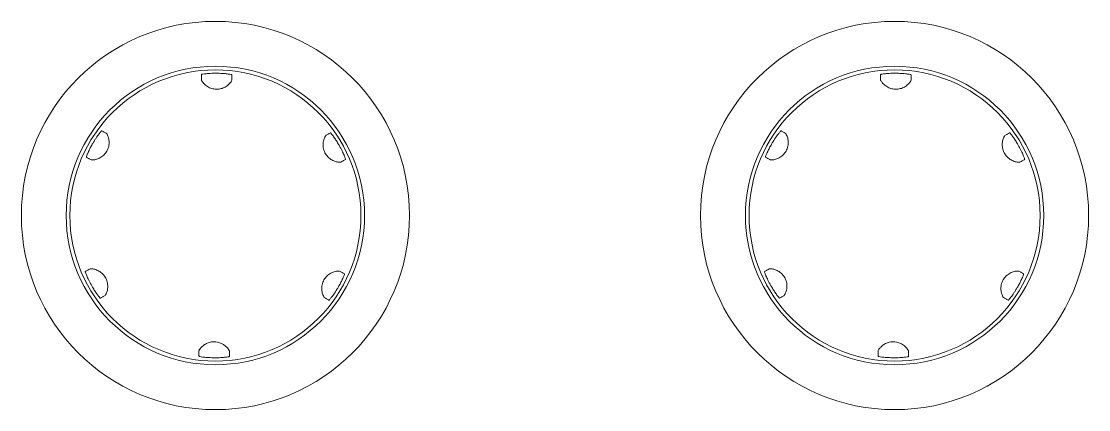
# Model space of a CAD drawing. Header units: millimetres. Extents: x 20 to 1660, y 4 to 1168.
# Drawn here: x 261.38 to 305.38, y 656.35 to 672.35 of the extents above; entities that cross this region are included whole.
import ezdxf

# ---------------------------------------------------------------- set-up
doc = ezdxf.new("R2010")
doc.units = ezdxf.units.MM
doc.header["$LTSCALE"] = 4
doc.layers.add('Visible Edges(A H Standard)', color=7, linetype='Continuous', lineweight=18)

msp = doc.modelspace()

# ---------------------------------------------------------------- linework, layer by layer
at = {"layer": 'Visible Edges(A H Standard)'}
for centre, radius in [((269.376, 664.355), 8), ((297.376, 664.355), 8), ((269.376, 664.355), 6.15), ((269.376, 664.355), 6), ((297.376, 664.355), 6.15), ((297.376, 664.355), 6)]:
    msp.add_circle(centre, radius, dxfattribs=at)
for points, knots in [([(268.799, 670.164), (268.799, 670.166), (268.807, 670.17), (268.843, 670.178), (268.877, 670.184), (268.968, 670.196), (269.024, 670.202), (269.132, 670.21), (269.178, 670.212), (269.267, 670.215), (269.307, 670.216), (269.39, 670.217), (269.433, 670.217), (269.515, 670.215), (269.556, 670.214), (269.641, 670.21), (269.685, 670.207), (269.795, 670.198), (269.857, 670.192), (269.957, 670.178), (269.994, 670.171), (270.035, 670.162), (270.045, 670.159), (270.055, 670.155), (270.056, 670.154), (270.056, 670.153)], [0.0050526, 0.0050526, 0.0050526, 0.0050526, 0.0209335, 0.0209335, 0.0421493, 0.0421493, 0.0639025, 0.0639025, 0.0788198, 0.0788198, 0.0911081, 0.0911081, 0.1036264, 0.1036264, 0.1158981, 0.1158981, 0.1294983, 0.1294983, 0.152114, 0.152114, 0.172933, 0.172933, 0.185567, 0.185567, 0.1930408, 0.1930408, 0.1930408, 0.1930408]), ([(268.8, 669.937), (268.8, 669.975), (268.8, 670.014), (268.8, 670.089), (268.799, 670.127), (268.799, 670.164)], [0, 0, 0, 0, 0.2608119, 0.2608119, 0.5174788, 0.5174788, 0.5174788, 0.5174788]), ([(270.056, 670.153), (270.056, 670.115), (270.056, 670.077), (270.056, 670.001), (270.056, 669.964), (270.055, 669.926)], [0.001464, 0.001464, 0.001464, 0.001464, 0.2608124, 0.2608124, 0.5189912, 0.5189912, 0.5189912, 0.5189912]), ([(296.799, 670.164), (296.799, 670.166), (296.807, 670.17), (296.843, 670.178), (296.877, 670.184), (296.968, 670.196), (297.024, 670.202), (297.132, 670.21), (297.178, 670.212), (297.267, 670.215), (297.307, 670.216), (297.39, 670.217), (297.433, 670.217), (297.515, 670.215), (297.556, 670.214), (297.641, 670.21), (297.685, 670.207), (297.795, 670.198), (297.857, 670.192), (297.957, 670.178), (297.994, 670.171), (298.035, 670.162), (298.045, 670.159), (298.055, 670.155), (298.056, 670.154), (298.056, 670.153)], [0.0050526, 0.0050526, 0.0050526, 0.0050526, 0.0209335, 0.0209335, 0.0421493, 0.0421493, 0.0639025, 0.0639025, 0.0788198, 0.0788198, 0.0911081, 0.0911081, 0.1036264, 0.1036264, 0.1158981, 0.1158981, 0.1294983, 0.1294983, 0.152114, 0.152114, 0.172933, 0.172933, 0.185567, 0.185567, 0.1930408, 0.1930408, 0.1930408, 0.1930408]), ([(296.8, 669.937), (296.8, 669.975), (296.8, 670.014), (296.8, 670.089), (296.799, 670.127), (296.799, 670.164)], [0, 0, 0, 0, 0.2608119, 0.2608119, 0.5174788, 0.5174788, 0.5174788, 0.5174788]), ([(298.056, 670.153), (298.056, 670.115), (298.056, 670.077), (298.056, 670.001), (298.056, 669.964), (298.055, 669.926)], [0.001464, 0.001464, 0.001464, 0.001464, 0.2608124, 0.2608124, 0.5189912, 0.5189912, 0.5189912, 0.5189912]), ([(270.055, 669.926), (270.055, 669.921), (270.044, 669.898), (270.001, 669.836), (269.973, 669.8), (269.893, 669.723), (269.844, 669.683), (269.731, 669.621), (269.674, 669.597), (269.556, 669.567), (269.498, 669.559), (269.38, 669.558), (269.321, 669.564), (269.204, 669.592), (269.147, 669.614), (269.034, 669.673), (268.983, 669.711), (268.895, 669.793), (268.861, 669.835), (268.812, 669.907), (268.8, 669.932), (268.8, 669.937)], [-0.277297, -0.277297, -0.277297, -0.277297, -0.2408031, -0.2408031, -0.2110318, -0.2110318, -0.1825766, -0.1825766, -0.1593494, -0.1593494, -0.1383563, -0.1383563, -0.1174789, -0.1174789, -0.094839, -0.094839, -0.0675962, -0.0675962, -0.0356357, -0.0356357, 0, 0, 0, 0]), ([(298.055, 669.926), (298.055, 669.921), (298.044, 669.898), (298.001, 669.836), (297.973, 669.8), (297.893, 669.723), (297.844, 669.683), (297.731, 669.621), (297.674, 669.597), (297.556, 669.567), (297.498, 669.559), (297.38, 669.558), (297.321, 669.564), (297.204, 669.592), (297.147, 669.614), (297.034, 669.673), (296.983, 669.711), (296.895, 669.793), (296.861, 669.835), (296.812, 669.907), (296.8, 669.932), (296.8, 669.937)], [-0.277297, -0.277297, -0.277297, -0.277297, -0.2408031, -0.2408031, -0.2110318, -0.2110318, -0.1825766, -0.1825766, -0.1593494, -0.1593494, -0.1383563, -0.1383563, -0.1174789, -0.1174789, -0.094839, -0.094839, -0.0675962, -0.0675962, -0.0356357, -0.0356357, 0, 0, 0, 0]), ([(264.057, 666.76), (264.055, 666.761), (264.056, 666.769), (264.066, 666.804), (264.078, 666.837), (264.114, 666.923), (264.138, 666.976), (264.189, 667.081), (264.213, 667.129), (264.254, 667.204), (264.268, 667.231), (264.295, 667.278), (264.306, 667.298), (264.329, 667.337), (264.341, 667.356), (264.366, 667.398), (264.38, 667.42), (264.415, 667.477), (264.437, 667.51), (264.505, 667.611), (264.544, 667.665), (264.606, 667.747), (264.633, 667.78), (264.668, 667.82), (264.679, 667.832), (264.691, 667.842), (264.694, 667.843), (264.695, 667.843)], [0.0050526, 0.0050526, 0.0050526, 0.0050526, 0.0209342, 0.0209342, 0.0422625, 0.0422625, 0.0644389, 0.0644389, 0.0815175, 0.0815175, 0.0906589, 0.0906589, 0.0976208, 0.0976208, 0.1042775, 0.1042775, 0.112119, 0.112119, 0.1244509, 0.1244509, 0.1504493, 0.1504493, 0.1759928, 0.1759928, 0.1945331, 0.1945331, 0.2065534, 0.2065534, 0.2065534, 0.2065534]), ([(264.891, 667.728), (264.894, 667.727), (264.9, 667.718), (264.92, 667.684), (264.932, 667.659), (264.962, 667.581), (264.979, 667.525), (264.996, 667.398), (264.997, 667.332), (264.977, 667.193), (264.957, 667.124), (264.895, 666.994), (264.856, 666.934), (264.763, 666.831), (264.711, 666.788), (264.598, 666.717), (264.539, 666.692), (264.425, 666.656), (264.372, 666.648), (264.286, 666.642), (264.258, 666.644), (264.253, 666.647)], [-0.2745814, -0.2745814, -0.2745814, -0.2745814, -0.2512857, -0.2512857, -0.2281491, -0.2281491, -0.1975121, -0.1975121, -0.170653, -0.170653, -0.1447631, -0.1447631, -0.1195712, -0.1195712, -0.0947901, -0.0947901, -0.0671927, -0.0671927, -0.0356579, -0.0356579, -0.0000154, -0.0000154, -0.0000154, -0.0000154]), ([(264.695, 667.843), (264.728, 667.823), (264.761, 667.804), (264.827, 667.766), (264.859, 667.747), (264.891, 667.728)], [0.001464, 0.001464, 0.001464, 0.001464, 0.265031, 0.265031, 0.5189911, 0.5189911, 0.5189911, 0.5189911]), ([(274.541, 666.552), (274.538, 666.551), (274.527, 666.549), (274.49, 666.55), (274.463, 666.551), (274.382, 666.563), (274.325, 666.576), (274.207, 666.624), (274.15, 666.656), (274.04, 666.741), (273.989, 666.792), (273.906, 666.91), (273.873, 666.974), (273.829, 667.106), (273.817, 667.173), (273.811, 667.307), (273.818, 667.371), (273.845, 667.49), (273.865, 667.541), (273.903, 667.619), (273.919, 667.642), (273.923, 667.645)], [-0.2748649, -0.2748649, -0.2748649, -0.2748649, -0.2520329, -0.2520329, -0.2293057, -0.2293057, -0.1983464, -0.1983464, -0.1716119, -0.1716119, -0.1456849, -0.1456849, -0.1203829, -0.1203829, -0.0954605, -0.0954605, -0.0679128, -0.0679128, -0.0356556, -0.0356556, -0.0000154, -0.0000154, -0.0000154, -0.0000154]), ([(273.923, 667.645), (273.957, 667.665), (273.99, 667.684), (274.055, 667.722), (274.087, 667.741), (274.119, 667.759)], [0, 0, 0, 0, 0.2650872, 0.2650872, 0.5174787, 0.5174787, 0.5174787, 0.5174787]), ([(274.119, 667.759), (274.121, 667.76), (274.128, 667.755), (274.153, 667.728), (274.175, 667.702), (274.232, 667.628), (274.266, 667.581), (274.331, 667.484), (274.36, 667.439), (274.406, 667.366), (274.421, 667.34), (274.449, 667.294), (274.46, 667.274), (274.483, 667.234), (274.494, 667.215), (274.517, 667.172), (274.53, 667.149), (274.561, 667.09), (274.579, 667.054), (274.633, 666.945), (274.66, 666.885), (274.7, 666.789), (274.715, 666.75), (274.732, 666.7), (274.737, 666.684), (274.739, 666.669), (274.739, 666.666), (274.738, 666.665)], [0.0050526, 0.0050526, 0.0050526, 0.0050526, 0.0209342, 0.0209342, 0.0422625, 0.0422625, 0.0644389, 0.0644389, 0.0815175, 0.0815175, 0.0906588, 0.0906588, 0.0976208, 0.0976208, 0.1042776, 0.1042776, 0.1121191, 0.1121191, 0.124451, 0.124451, 0.1504494, 0.1504494, 0.1759928, 0.1759928, 0.194533, 0.194533, 0.2065532, 0.2065532, 0.2065532, 0.2065532]), ([(292.057, 666.76), (292.055, 666.761), (292.056, 666.769), (292.066, 666.804), (292.078, 666.837), (292.114, 666.923), (292.138, 666.976), (292.189, 667.081), (292.213, 667.129), (292.254, 667.204), (292.268, 667.231), (292.295, 667.278), (292.306, 667.298), (292.329, 667.337), (292.341, 667.356), (292.366, 667.398), (292.38, 667.42), (292.415, 667.477), (292.437, 667.51), (292.505, 667.611), (292.544, 667.665), (292.606, 667.747), (292.633, 667.78), (292.668, 667.82), (292.679, 667.832), (292.691, 667.842), (292.694, 667.843), (292.695, 667.843)], [0.0050526, 0.0050526, 0.0050526, 0.0050526, 0.0209342, 0.0209342, 0.0422625, 0.0422625, 0.0644389, 0.0644389, 0.0815175, 0.0815175, 0.0906589, 0.0906589, 0.0976208, 0.0976208, 0.1042775, 0.1042775, 0.112119, 0.112119, 0.1244509, 0.1244509, 0.1504493, 0.1504493, 0.1759928, 0.1759928, 0.1945331, 0.1945331, 0.2065534, 0.2065534, 0.2065534, 0.2065534]), ([(292.891, 667.728), (292.894, 667.727), (292.9, 667.718), (292.92, 667.684), (292.932, 667.659), (292.962, 667.581), (292.979, 667.525), (292.996, 667.398), (292.997, 667.332), (292.977, 667.193), (292.957, 667.124), (292.895, 666.994), (292.856, 666.934), (292.763, 666.831), (292.711, 666.788), (292.598, 666.717), (292.539, 666.692), (292.425, 666.656), (292.372, 666.648), (292.286, 666.642), (292.258, 666.644), (292.253, 666.647)], [-0.2745814, -0.2745814, -0.2745814, -0.2745814, -0.2512857, -0.2512857, -0.2281491, -0.2281491, -0.1975121, -0.1975121, -0.170653, -0.170653, -0.1447631, -0.1447631, -0.1195712, -0.1195712, -0.0947901, -0.0947901, -0.0671927, -0.0671927, -0.0356579, -0.0356579, -0.0000154, -0.0000154, -0.0000154, -0.0000154]), ([(292.695, 667.843), (292.728, 667.823), (292.761, 667.804), (292.827, 667.766), (292.859, 667.747), (292.891, 667.728)], [0.001464, 0.001464, 0.001464, 0.001464, 0.265031, 0.265031, 0.5189911, 0.5189911, 0.5189911, 0.5189911]), ([(302.541, 666.552), (302.538, 666.551), (302.527, 666.549), (302.49, 666.55), (302.463, 666.551), (302.382, 666.563), (302.325, 666.576), (302.207, 666.624), (302.15, 666.656), (302.04, 666.741), (301.989, 666.792), (301.906, 666.91), (301.873, 666.974), (301.829, 667.106), (301.817, 667.173), (301.811, 667.307), (301.818, 667.371), (301.845, 667.49), (301.865, 667.541), (301.903, 667.619), (301.919, 667.642), (301.923, 667.645)], [-0.2748649, -0.2748649, -0.2748649, -0.2748649, -0.2520329, -0.2520329, -0.2293057, -0.2293057, -0.1983464, -0.1983464, -0.1716119, -0.1716119, -0.1456849, -0.1456849, -0.1203829, -0.1203829, -0.0954605, -0.0954605, -0.0679128, -0.0679128, -0.0356556, -0.0356556, -0.0000154, -0.0000154, -0.0000154, -0.0000154]), ([(301.923, 667.645), (301.957, 667.665), (301.99, 667.684), (302.055, 667.722), (302.087, 667.741), (302.119, 667.759)], [0, 0, 0, 0, 0.2650872, 0.2650872, 0.5174787, 0.5174787, 0.5174787, 0.5174787]), ([(302.119, 667.759), (302.121, 667.76), (302.128, 667.755), (302.153, 667.728), (302.175, 667.702), (302.232, 667.628), (302.266, 667.581), (302.331, 667.484), (302.36, 667.439), (302.406, 667.366), (302.421, 667.34), (302.449, 667.294), (302.46, 667.274), (302.483, 667.234), (302.494, 667.215), (302.517, 667.172), (302.53, 667.149), (302.561, 667.09), (302.579, 667.054), (302.633, 666.945), (302.66, 666.885), (302.7, 666.789), (302.715, 666.75), (302.732, 666.7), (302.737, 666.684), (302.739, 666.669), (302.739, 666.666), (302.738, 666.665)], [0.0050526, 0.0050526, 0.0050526, 0.0050526, 0.0209342, 0.0209342, 0.0422625, 0.0422625, 0.0644389, 0.0644389, 0.0815175, 0.0815175, 0.0906588, 0.0906588, 0.0976208, 0.0976208, 0.1042776, 0.1042776, 0.1121191, 0.1121191, 0.124451, 0.124451, 0.1504494, 0.1504494, 0.1759928, 0.1759928, 0.194533, 0.194533, 0.2065532, 0.2065532, 0.2065532, 0.2065532]), ([(264.253, 666.647), (264.22, 666.666), (264.186, 666.685), (264.121, 666.723), (264.089, 666.741), (264.057, 666.76)], [0, 0, 0, 0, 0.2650305, 0.2650305, 0.5174787, 0.5174787, 0.5174787, 0.5174787]), ([(274.738, 666.665), (274.705, 666.646), (274.671, 666.627), (274.605, 666.589), (274.573, 666.571), (274.541, 666.552)], [0.001464, 0.001464, 0.001464, 0.001464, 0.2650877, 0.2650877, 0.5189911, 0.5189911, 0.5189911, 0.5189911]), ([(292.253, 666.647), (292.22, 666.666), (292.186, 666.685), (292.121, 666.723), (292.089, 666.741), (292.057, 666.76)], [0, 0, 0, 0, 0.2650305, 0.2650305, 0.5174787, 0.5174787, 0.5174787, 0.5174787]), ([(302.738, 666.665), (302.705, 666.646), (302.671, 666.627), (302.605, 666.589), (302.573, 666.571), (302.541, 666.552)], [0.001464, 0.001464, 0.001464, 0.001464, 0.2650877, 0.2650877, 0.5189911, 0.5189911, 0.5189911, 0.5189911]), ([(264.634, 660.95), (264.632, 660.949), (264.625, 660.954), (264.6, 660.981), (264.578, 661.007), (264.521, 661.081), (264.487, 661.128), (264.422, 661.225), (264.392, 661.27), (264.347, 661.343), (264.331, 661.369), (264.304, 661.415), (264.292, 661.435), (264.27, 661.475), (264.259, 661.495), (264.236, 661.537), (264.223, 661.56), (264.192, 661.619), (264.174, 661.655), (264.12, 661.764), (264.093, 661.824), (264.053, 661.92), (264.038, 661.959), (264.021, 662.009), (264.016, 662.025), (264.013, 662.04), (264.013, 662.044), (264.015, 662.044)], [0.0050526, 0.0050526, 0.0050526, 0.0050526, 0.0209342, 0.0209342, 0.0422625, 0.0422625, 0.0644389, 0.0644389, 0.0815175, 0.0815175, 0.0906588, 0.0906588, 0.0976208, 0.0976208, 0.1042776, 0.1042776, 0.1121191, 0.1121191, 0.124451, 0.124451, 0.1504494, 0.1504494, 0.1759928, 0.1759928, 0.194533, 0.194533, 0.2065532, 0.2065532, 0.2065532, 0.2065532]), ([(264.015, 662.044), (264.048, 662.063), (264.082, 662.083), (264.147, 662.12), (264.18, 662.139), (264.212, 662.157)], [0.001464, 0.001464, 0.001464, 0.001464, 0.2650877, 0.2650877, 0.5189911, 0.5189911, 0.5189911, 0.5189911]), ([(264.212, 662.157), (264.215, 662.158), (264.225, 662.16), (264.263, 662.159), (264.29, 662.158), (264.371, 662.146), (264.428, 662.133), (264.546, 662.085), (264.603, 662.053), (264.713, 661.968), (264.763, 661.917), (264.847, 661.799), (264.879, 661.735), (264.924, 661.603), (264.935, 661.536), (264.942, 661.402), (264.934, 661.338), (264.908, 661.219), (264.888, 661.168), (264.85, 661.09), (264.834, 661.067), (264.83, 661.064)], [-0.2748649, -0.2748649, -0.2748649, -0.2748649, -0.2520329, -0.2520329, -0.2293057, -0.2293057, -0.1983464, -0.1983464, -0.1716119, -0.1716119, -0.1456849, -0.1456849, -0.1203829, -0.1203829, -0.0954605, -0.0954605, -0.0679128, -0.0679128, -0.0356556, -0.0356556, -0.0000154, -0.0000154, -0.0000154, -0.0000154]), ([(273.862, 660.981), (273.859, 660.982), (273.852, 660.992), (273.833, 661.026), (273.821, 661.05), (273.79, 661.128), (273.773, 661.184), (273.757, 661.311), (273.756, 661.377), (273.776, 661.516), (273.796, 661.585), (273.857, 661.715), (273.897, 661.775), (273.99, 661.878), (274.042, 661.921), (274.155, 661.992), (274.214, 662.017), (274.328, 662.053), (274.381, 662.061), (274.467, 662.067), (274.495, 662.065), (274.499, 662.062)], [-0.2745814, -0.2745814, -0.2745814, -0.2745814, -0.2512857, -0.2512857, -0.2281491, -0.2281491, -0.1975121, -0.1975121, -0.170653, -0.170653, -0.1447631, -0.1447631, -0.1195712, -0.1195712, -0.0947901, -0.0947901, -0.0671927, -0.0671927, -0.0356579, -0.0356579, -0.0000154, -0.0000154, -0.0000154, -0.0000154]), ([(274.696, 661.949), (274.698, 661.948), (274.697, 661.94), (274.686, 661.905), (274.675, 661.872), (274.639, 661.786), (274.615, 661.733), (274.564, 661.629), (274.54, 661.581), (274.499, 661.505), (274.484, 661.478), (274.458, 661.432), (274.446, 661.411), (274.423, 661.372), (274.412, 661.353), (274.387, 661.311), (274.373, 661.289), (274.338, 661.232), (274.316, 661.199), (274.248, 661.098), (274.209, 661.044), (274.147, 660.962), (274.12, 660.929), (274.085, 660.889), (274.074, 660.877), (274.062, 660.867), (274.059, 660.866), (274.058, 660.866)], [0.0050526, 0.0050526, 0.0050526, 0.0050526, 0.0209342, 0.0209342, 0.0422625, 0.0422625, 0.0644389, 0.0644389, 0.0815175, 0.0815175, 0.0906589, 0.0906589, 0.0976208, 0.0976208, 0.1042775, 0.1042775, 0.112119, 0.112119, 0.1244509, 0.1244509, 0.1504493, 0.1504493, 0.1759928, 0.1759928, 0.1945331, 0.1945331, 0.2065534, 0.2065534, 0.2065534, 0.2065534]), ([(274.499, 662.062), (274.533, 662.043), (274.567, 662.024), (274.632, 661.986), (274.664, 661.968), (274.696, 661.949)], [0, 0, 0, 0, 0.2650305, 0.2650305, 0.5174787, 0.5174787, 0.5174787, 0.5174787]), ([(292.634, 660.95), (292.632, 660.949), (292.625, 660.954), (292.6, 660.981), (292.578, 661.007), (292.521, 661.081), (292.487, 661.128), (292.422, 661.225), (292.392, 661.27), (292.347, 661.343), (292.331, 661.369), (292.304, 661.415), (292.292, 661.435), (292.27, 661.475), (292.259, 661.495), (292.236, 661.537), (292.223, 661.56), (292.192, 661.619), (292.174, 661.655), (292.12, 661.764), (292.093, 661.824), (292.053, 661.92), (292.038, 661.959), (292.021, 662.009), (292.016, 662.025), (292.013, 662.04), (292.013, 662.044), (292.015, 662.044)], [0.0050526, 0.0050526, 0.0050526, 0.0050526, 0.0209342, 0.0209342, 0.0422625, 0.0422625, 0.0644389, 0.0644389, 0.0815175, 0.0815175, 0.0906588, 0.0906588, 0.0976208, 0.0976208, 0.1042776, 0.1042776, 0.1121191, 0.1121191, 0.124451, 0.124451, 0.1504494, 0.1504494, 0.1759928, 0.1759928, 0.194533, 0.194533, 0.2065532, 0.2065532, 0.2065532, 0.2065532]), ([(292.015, 662.044), (292.048, 662.063), (292.082, 662.083), (292.147, 662.12), (292.18, 662.139), (292.212, 662.157)], [0.001464, 0.001464, 0.001464, 0.001464, 0.2650877, 0.2650877, 0.5189911, 0.5189911, 0.5189911, 0.5189911]), ([(292.212, 662.157), (292.215, 662.158), (292.225, 662.16), (292.263, 662.159), (292.29, 662.158), (292.371, 662.146), (292.428, 662.133), (292.546, 662.085), (292.603, 662.053), (292.713, 661.968), (292.763, 661.917), (292.847, 661.799), (292.879, 661.735), (292.924, 661.603), (292.935, 661.536), (292.942, 661.402), (292.934, 661.338), (292.908, 661.219), (292.888, 661.168), (292.85, 661.09), (292.834, 661.067), (292.83, 661.064)], [-0.2748649, -0.2748649, -0.2748649, -0.2748649, -0.2520329, -0.2520329, -0.2293057, -0.2293057, -0.1983464, -0.1983464, -0.1716119, -0.1716119, -0.1456849, -0.1456849, -0.1203829, -0.1203829, -0.0954605, -0.0954605, -0.0679128, -0.0679128, -0.0356556, -0.0356556, -0.0000154, -0.0000154, -0.0000154, -0.0000154]), ([(301.862, 660.981), (301.859, 660.982), (301.852, 660.992), (301.833, 661.026), (301.821, 661.05), (301.79, 661.128), (301.773, 661.184), (301.757, 661.311), (301.756, 661.377), (301.776, 661.516), (301.796, 661.585), (301.857, 661.715), (301.897, 661.775), (301.99, 661.878), (302.042, 661.921), (302.155, 661.992), (302.214, 662.017), (302.328, 662.053), (302.381, 662.061), (302.467, 662.067), (302.495, 662.065), (302.499, 662.062)], [-0.2745814, -0.2745814, -0.2745814, -0.2745814, -0.2512857, -0.2512857, -0.2281491, -0.2281491, -0.1975121, -0.1975121, -0.170653, -0.170653, -0.1447631, -0.1447631, -0.1195712, -0.1195712, -0.0947901, -0.0947901, -0.0671927, -0.0671927, -0.0356579, -0.0356579, -0.0000154, -0.0000154, -0.0000154, -0.0000154]), ([(302.696, 661.949), (302.698, 661.948), (302.697, 661.94), (302.686, 661.905), (302.675, 661.872), (302.639, 661.786), (302.615, 661.733), (302.564, 661.629), (302.54, 661.581), (302.499, 661.505), (302.484, 661.478), (302.458, 661.432), (302.446, 661.411), (302.423, 661.372), (302.412, 661.353), (302.387, 661.311), (302.373, 661.289), (302.338, 661.232), (302.316, 661.199), (302.248, 661.098), (302.209, 661.044), (302.147, 660.962), (302.12, 660.929), (302.085, 660.889), (302.074, 660.877), (302.062, 660.867), (302.059, 660.866), (302.058, 660.866)], [0.0050526, 0.0050526, 0.0050526, 0.0050526, 0.0209342, 0.0209342, 0.0422625, 0.0422625, 0.0644389, 0.0644389, 0.0815175, 0.0815175, 0.0906589, 0.0906589, 0.0976208, 0.0976208, 0.1042775, 0.1042775, 0.112119, 0.112119, 0.1244509, 0.1244509, 0.1504493, 0.1504493, 0.1759928, 0.1759928, 0.1945331, 0.1945331, 0.2065534, 0.2065534, 0.2065534, 0.2065534]), ([(302.499, 662.062), (302.533, 662.043), (302.567, 662.024), (302.632, 661.986), (302.664, 661.968), (302.696, 661.949)], [0, 0, 0, 0, 0.2650305, 0.2650305, 0.5174787, 0.5174787, 0.5174787, 0.5174787]), ([(264.83, 661.064), (264.796, 661.045), (264.763, 661.025), (264.697, 660.987), (264.665, 660.969), (264.634, 660.95)], [0, 0, 0, 0, 0.2650872, 0.2650872, 0.5174787, 0.5174787, 0.5174787, 0.5174787]), ([(274.058, 660.866), (274.025, 660.886), (273.991, 660.905), (273.926, 660.943), (273.894, 660.962), (273.862, 660.981)], [0.001464, 0.001464, 0.001464, 0.001464, 0.265031, 0.265031, 0.5189911, 0.5189911, 0.5189911, 0.5189911]), ([(292.83, 661.064), (292.796, 661.045), (292.763, 661.025), (292.697, 660.987), (292.665, 660.969), (292.634, 660.95)], [0, 0, 0, 0, 0.2650872, 0.2650872, 0.5174787, 0.5174787, 0.5174787, 0.5174787]), ([(302.058, 660.866), (302.025, 660.886), (301.991, 660.905), (301.926, 660.943), (301.894, 660.962), (301.862, 660.981)], [0.001464, 0.001464, 0.001464, 0.001464, 0.265031, 0.265031, 0.5189911, 0.5189911, 0.5189911, 0.5189911]), ([(268.697, 658.783), (268.697, 658.786), (268.702, 658.797), (268.723, 658.832), (268.739, 658.857), (268.788, 658.917), (268.821, 658.953), (268.905, 659.02), (268.951, 659.051), (269.052, 659.101), (269.103, 659.119), (269.197, 659.141), (269.237, 659.147), (269.315, 659.152), (269.351, 659.151), (269.429, 659.144), (269.47, 659.137), (269.564, 659.111), (269.615, 659.091), (269.721, 659.034), (269.771, 658.996), (269.859, 658.916), (269.892, 658.873), (269.941, 658.802), (269.953, 658.777), (269.953, 658.772)], [-0.2785625, -0.2785625, -0.2785625, -0.2785625, -0.2532676, -0.2532676, -0.2275298, -0.2275298, -0.2007682, -0.2007682, -0.177397, -0.177397, -0.1569657, -0.1569657, -0.1425472, -0.1425472, -0.1295459, -0.1295459, -0.1148331, -0.1148331, -0.0943326, -0.0943326, -0.0672676, -0.0672676, -0.0356234, -0.0356234, -0.0000154, -0.0000154, -0.0000154, -0.0000154]), ([(296.697, 658.783), (296.697, 658.786), (296.702, 658.797), (296.723, 658.832), (296.739, 658.857), (296.788, 658.917), (296.821, 658.953), (296.905, 659.02), (296.951, 659.051), (297.052, 659.101), (297.103, 659.119), (297.197, 659.141), (297.237, 659.147), (297.315, 659.152), (297.351, 659.151), (297.429, 659.144), (297.47, 659.137), (297.564, 659.111), (297.615, 659.091), (297.721, 659.034), (297.771, 658.996), (297.859, 658.916), (297.892, 658.873), (297.941, 658.802), (297.953, 658.777), (297.953, 658.772)], [-0.2785625, -0.2785625, -0.2785625, -0.2785625, -0.2532676, -0.2532676, -0.2275298, -0.2275298, -0.2007682, -0.2007682, -0.177397, -0.177397, -0.1569657, -0.1569657, -0.1425472, -0.1425472, -0.1295459, -0.1295459, -0.1148331, -0.1148331, -0.0943326, -0.0943326, -0.0672676, -0.0672676, -0.0356234, -0.0356234, -0.0000154, -0.0000154, -0.0000154, -0.0000154]), ([(268.696, 658.556), (268.696, 658.594), (268.697, 658.632), (268.697, 658.708), (268.697, 658.746), (268.697, 658.783)], [0.001464, 0.001464, 0.001464, 0.001464, 0.2614113, 0.2614113, 0.5189912, 0.5189912, 0.5189912, 0.5189912]), ([(269.953, 658.772), (269.953, 658.734), (269.953, 658.695), (269.953, 658.62), (269.953, 658.582), (269.953, 658.545)], [0, 0, 0, 0, 0.2614108, 0.2614108, 0.5174788, 0.5174788, 0.5174788, 0.5174788]), ([(296.696, 658.556), (296.696, 658.594), (296.697, 658.632), (296.697, 658.708), (296.697, 658.746), (296.697, 658.783)], [0.001464, 0.001464, 0.001464, 0.001464, 0.2614113, 0.2614113, 0.5189912, 0.5189912, 0.5189912, 0.5189912]), ([(297.953, 658.772), (297.953, 658.734), (297.953, 658.695), (297.953, 658.62), (297.953, 658.582), (297.953, 658.545)], [0, 0, 0, 0, 0.2614108, 0.2614108, 0.5174788, 0.5174788, 0.5174788, 0.5174788]), ([(269.953, 658.545), (269.953, 658.543), (269.946, 658.54), (269.91, 658.531), (269.876, 658.525), (269.785, 658.513), (269.728, 658.507), (269.62, 658.499), (269.573, 658.497), (269.486, 658.494), (269.446, 658.493), (269.366, 658.492), (269.325, 658.492), (269.245, 658.494), (269.205, 658.495), (269.123, 658.498), (269.08, 658.501), (268.963, 658.51), (268.901, 658.517), (268.803, 658.53), (268.765, 658.536), (268.721, 658.546), (268.709, 658.549), (268.698, 658.553), (268.696, 658.555), (268.696, 658.556)], [0.0050526, 0.0050526, 0.0050526, 0.0050526, 0.0209336, 0.0209336, 0.0421612, 0.0421612, 0.0639827, 0.0639827, 0.0789493, 0.0789493, 0.0909422, 0.0909422, 0.1029789, 0.1029789, 0.1148817, 0.1148817, 0.1281141, 0.1281141, 0.1527445, 0.1527445, 0.1772586, 0.1772586, 0.1928722, 0.1928722, 0.2023926, 0.2023926, 0.2023926, 0.2023926]), ([(297.953, 658.545), (297.953, 658.543), (297.946, 658.54), (297.91, 658.531), (297.876, 658.525), (297.785, 658.513), (297.728, 658.507), (297.62, 658.499), (297.573, 658.497), (297.486, 658.494), (297.446, 658.493), (297.366, 658.492), (297.325, 658.492), (297.245, 658.494), (297.205, 658.495), (297.123, 658.498), (297.08, 658.501), (296.963, 658.51), (296.901, 658.517), (296.803, 658.53), (296.765, 658.536), (296.721, 658.546), (296.709, 658.549), (296.698, 658.553), (296.696, 658.555), (296.696, 658.556)], [0.0050526, 0.0050526, 0.0050526, 0.0050526, 0.0209336, 0.0209336, 0.0421612, 0.0421612, 0.0639827, 0.0639827, 0.0789493, 0.0789493, 0.0909422, 0.0909422, 0.1029789, 0.1029789, 0.1148817, 0.1148817, 0.1281141, 0.1281141, 0.1527445, 0.1527445, 0.1772586, 0.1772586, 0.1928722, 0.1928722, 0.2023926, 0.2023926, 0.2023926, 0.2023926])]:
    msp.add_open_spline(points, degree=3, knots=knots, dxfattribs=at)

doc.saveas('drawing.dxf')
